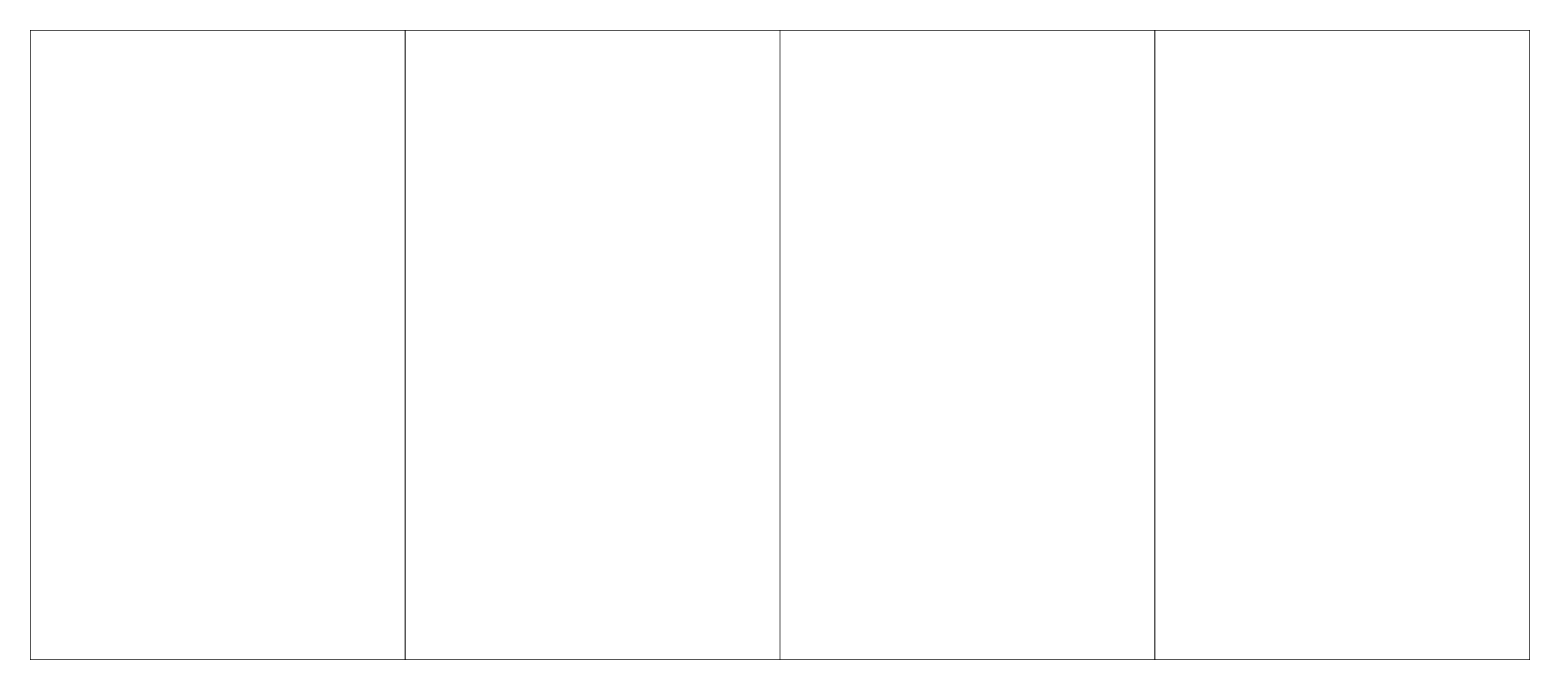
# Model space of a CAD drawing. Extents: x 0 to 712, y 0 to 299.
import ezdxf

# ---------------------------------------------------------------- set-up
doc = ezdxf.new("R2010")
doc.units = 0
doc.layers.get('0').update_dxf_attribs({"linetype": 'CONTINUOUS'})

msp = doc.modelspace()

# ---------------------------------------------------------------- linework, layer by layer
at = {"color": 0, "const_width": 0.352778}
for points in [[(177.976, 298.629), (177.976, 0.178711), (0.176378, 0.178711), (0.176378, 298.629), (355.776, 298.629)], [(177.976, 0.178711), (355.776, 0.178711), (355.776, 298.629)], [(355.776, 0.178711), (533.578, 0.178711), (533.578, 298.629)], [(533.578, 0.178711), (711.378, 0.178711), (711.378, 298.629), (355.776, 298.629)]]:
    msp.add_lwpolyline(points, dxfattribs=at)

doc.saveas('drawing.dxf')
